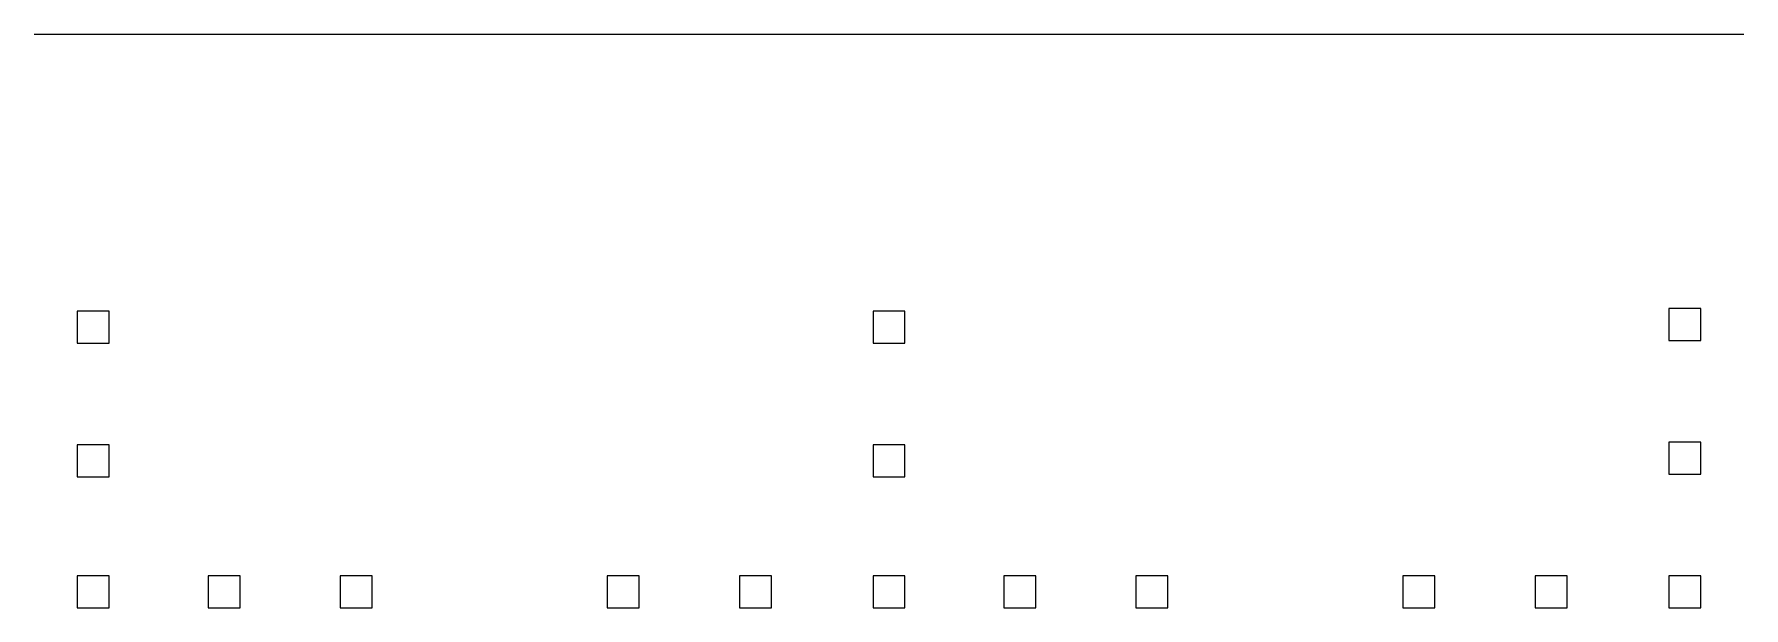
# Model space of a CAD drawing. Header units: metres. Extents: x 15 to 384, y 80 to 203.
import ezdxf

# ---------------------------------------------------------------- set-up
doc = ezdxf.new("R2010")
doc.units = ezdxf.units.M
doc.layers.add('STROKE_WHITE_FFFFFF', color=7, linetype='Continuous', true_color=0xffffff)

msp = doc.modelspace()

# ---------------------------------------------------------------- linework, layer by layer
at = {"layer": 'STROKE_WHITE_FFFFFF', "lineweight": 0, "true_color": 0xffffff}
for points in [[(14.85, 203.25), (383.55, 203.25)], [(374.25, 144.15), (367.35, 144.15)], [(367.35, 144.15), (367.35, 137.25)], [(374.25, 137.25), (374.25, 144.15)], [(31.05, 143.55), (24.15, 143.55)], [(24.15, 143.55), (24.15, 136.65)], [(31.05, 136.65), (31.05, 143.55)], [(202.65, 143.55), (195.75, 143.55)], [(195.75, 143.55), (195.75, 136.65)], [(202.65, 136.65), (202.65, 143.55)], [(24.15, 136.65), (31.05, 136.65)], [(195.75, 136.65), (202.65, 136.65)], [(367.35, 137.25), (374.25, 137.25)], [(31.05, 114.75), (24.15, 114.75)], [(24.15, 114.75), (24.15, 107.85)], [(31.05, 107.85), (31.05, 114.75)], [(202.65, 114.75), (195.75, 114.75)], [(195.75, 114.75), (195.75, 107.85)], [(202.65, 107.85), (202.65, 114.75)], [(374.25, 115.35), (367.35, 115.35)], [(367.35, 115.35), (367.35, 108.45)], [(374.25, 108.45), (374.25, 115.35)], [(24.15, 107.85), (31.05, 107.85)], [(195.75, 107.85), (202.65, 107.85)], [(367.35, 108.45), (374.25, 108.45)], [(31.05, 86.55), (24.15, 86.55)], [(24.15, 86.55), (24.15, 79.65)], [(31.05, 79.65), (31.05, 86.55)], [(59.25, 86.55), (52.35, 86.55)], [(52.35, 86.55), (52.35, 79.65)], [(59.25, 79.65), (59.25, 86.55)], [(87.75, 86.55), (80.85, 86.55)], [(80.85, 86.55), (80.85, 79.65)], [(87.75, 79.65), (87.75, 86.55)], [(145.35, 86.55), (138.45, 86.55)], [(138.45, 86.55), (138.45, 79.65)], [(145.35, 79.65), (145.35, 86.55)], [(173.85, 86.55), (166.95, 86.55)], [(166.95, 86.55), (166.95, 79.65)], [(173.85, 79.65), (173.85, 86.55)], [(202.65, 86.55), (195.75, 86.55)], [(195.75, 86.55), (195.75, 79.65)], [(202.65, 79.65), (202.65, 86.55)], [(230.85, 86.55), (223.95, 86.55)], [(223.95, 86.55), (223.95, 79.65)], [(230.85, 79.65), (230.85, 86.55)], [(259.35, 86.55), (252.45, 86.55)], [(252.45, 86.55), (252.45, 79.65)], [(259.35, 79.65), (259.35, 86.55)], [(316.95, 86.55), (310.05, 86.55)], [(310.05, 86.55), (310.05, 79.65)], [(316.95, 79.65), (316.95, 86.55)], [(345.45, 86.55), (338.55, 86.55)], [(338.55, 86.55), (338.55, 79.65)], [(345.45, 79.65), (345.45, 86.55)], [(374.25, 86.55), (367.35, 86.55)], [(367.35, 86.55), (367.35, 79.65)], [(374.25, 79.65), (374.25, 86.55)], [(24.15, 79.65), (31.05, 79.65)], [(52.35, 79.65), (59.25, 79.65)], [(80.85, 79.65), (87.75, 79.65)], [(138.45, 79.65), (145.35, 79.65)], [(166.95, 79.65), (173.85, 79.65)], [(195.75, 79.65), (202.65, 79.65)], [(223.95, 79.65), (230.85, 79.65)], [(252.45, 79.65), (259.35, 79.65)], [(310.05, 79.65), (316.95, 79.65)], [(338.55, 79.65), (345.45, 79.65)], [(367.35, 79.65), (374.25, 79.65)]]:
    msp.add_lwpolyline(points, dxfattribs=at)

doc.saveas('drawing.dxf')
